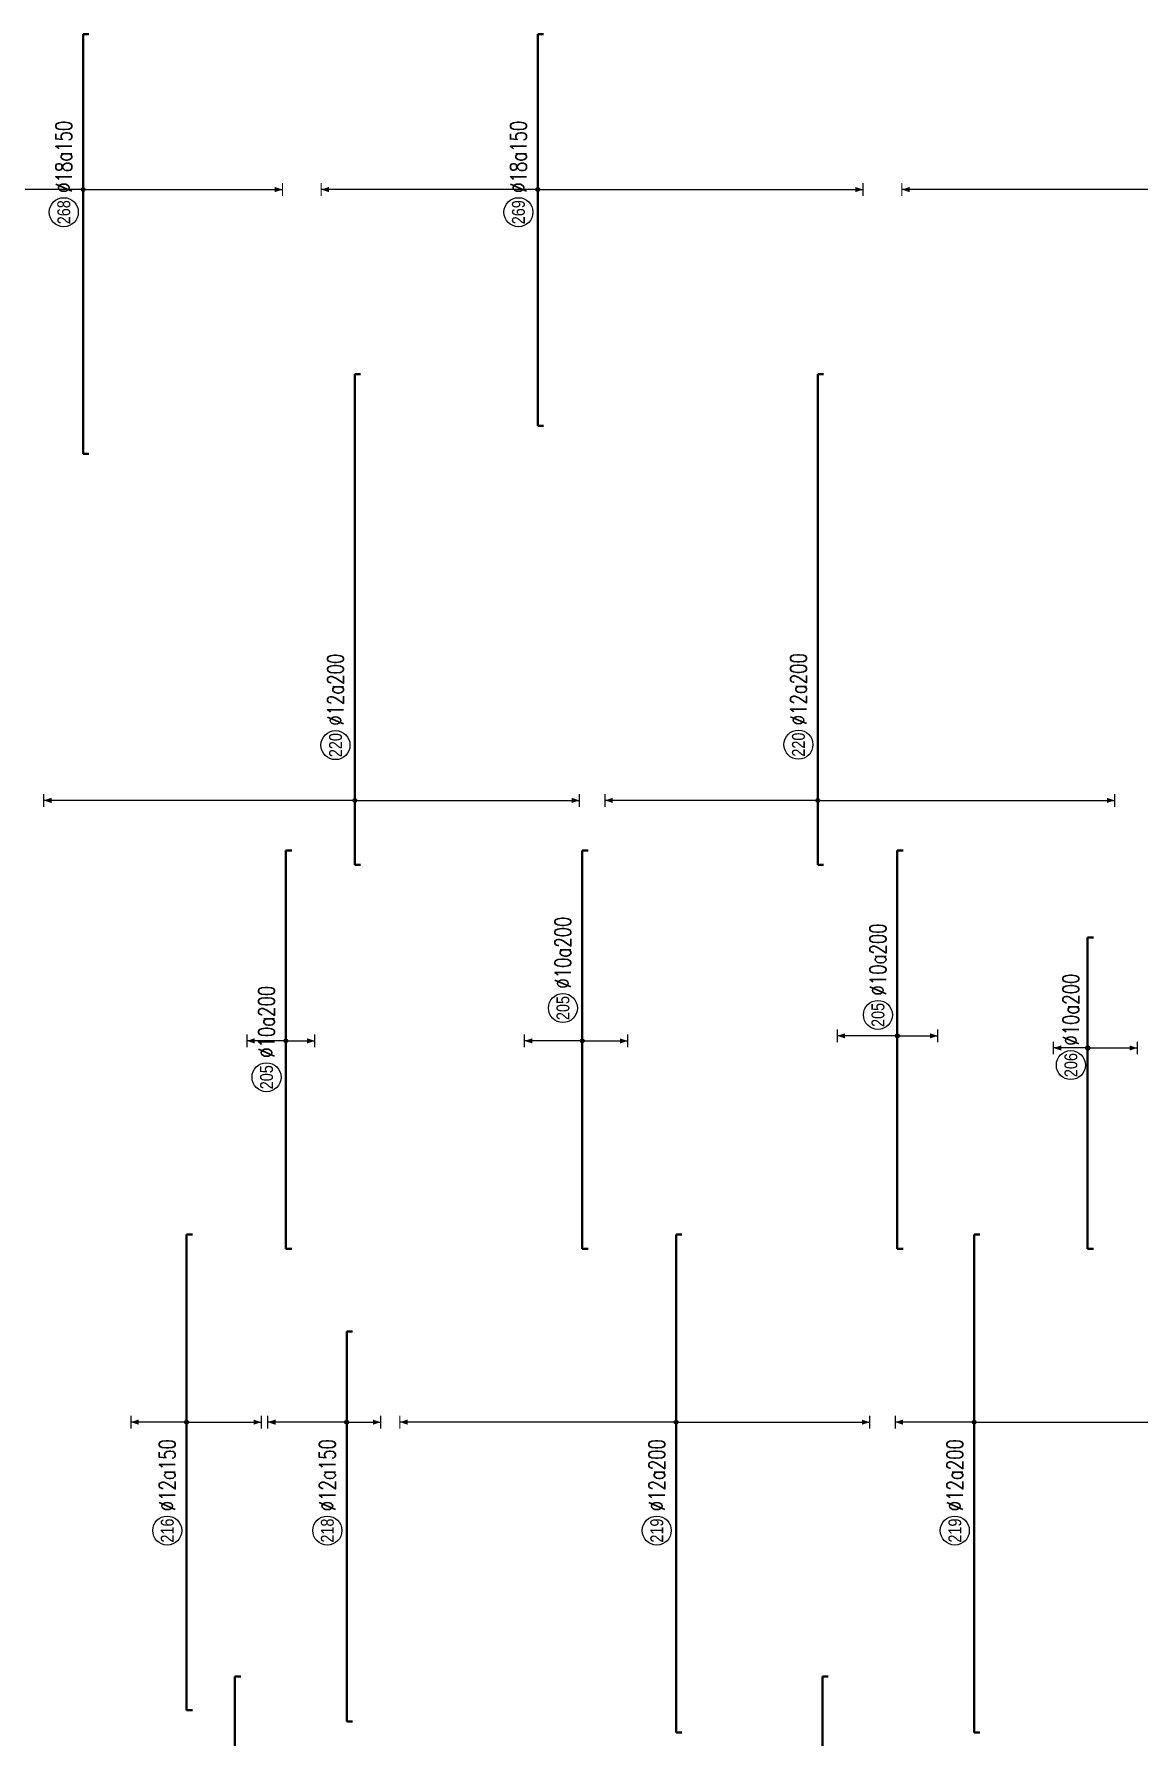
# Model space of a CAD drawing. Header units: millimetres. Extents: x -415354 to 592036, y -374841 to 139309.
# Drawn here: x 37291 to 71542, y -210942 to -158171 of the extents above; entities that cross this region are included whole.
import ezdxf
from ezdxf.enums import TextEntityAlignment as Align

# ---------------------------------------------------------------- set-up
doc = ezdxf.new("R2010")
doc.units = ezdxf.units.MM
doc.header["$MEASUREMENT"] = 0
for name, color, linetype, lineweight in [('NDC_S_DIM', 1, 'Continuous', 15), ('NDC_S_REBAR', 4, 'Continuous', 35), ('NDC_S_VN TEXT', 7, 'Continuous', 20)]:
    doc.layers.add(name, color=color, linetype=linetype, lineweight=lineweight)
doc.styles.add('ARIAL', font='arial.ttf', dxfattribs={"width": 0.8})
doc.styles.add('NDC_EN TXT', font='romans.shx', dxfattribs={"width": 0.8})

# ---------------------------------------------------------------- blocks, each defined once
blk = doc.blocks.new('*U212')
h = blk.add_hatch(color=6)
edge = h.paths.add_edge_path()
edge.add_arc((-14.43, 0), 0.3, 0, 360)
at = {"layer": 'NDC_S_DIM', "color": 8}
for q in [(-14.43, 48.43), (-14.43, -20.57)]:
    blk.add_line((-14.43, 0), q, dxfattribs=at)
for points in [[(-15.43, 48.43, 0.2, 0.2, 0), (-13.43, 48.43, 0, 0, 0)], [(-15.43, -20.57, 0.2, 0.2, 0), (-13.43, -20.57, 0, 0, 0)]]:
    blk.add_lwpolyline(points, format="xyseb", dxfattribs=at)
at = {"layer": 'NDC_S_DIM'}
blk.add_circle((-11.04, 3), 2.25, dxfattribs=at)
at = {"layer": 'NDC_S_DIM', "color": 6}
blk.add_circle((-14.43, 0), 0.3, dxfattribs=at)
at = {"layer": 'NDC_S_DIM', "color": 8}
for points in [[(-14.83, 47.23), (-14.43, 48.43), (-14.03, 47.23)], [(-14.83, -19.37), (-14.43, -20.57), (-14.03, -19.37)]]:
    blk.add_solid(points, dxfattribs=at)
at = {"layer": 'NDC_S_REBAR'}
for p, q in [((0, 0), (-50.82, 0)), ((-50.82, 0), (-50.82, -0.9)), ((0, 0), (124.38, 0)), ((124.38, 0), (124.38, -0.9)), ((-50.82, -0.9), (-50.82, -0.9)), ((124.38, -0.9), (124.38, -0.9))]:
    blk.add_line(p, q, dxfattribs=at)
at = {"layer": 'NDC_S_VN TEXT', "style": 'ARIAL', "width": 0.8}
blk.add_attdef('KHT', text='', height=2, dxfattribs=at).set_placement((-11.04, 3), align=Align.MIDDLE_CENTER)
at = {"layer": 'NDC_S_VN TEXT', "color": 3, "style": 'NDC_EN TXT', "width": 0.75}
blk.add_attdef('DKT', (-8.04, 1.75), '', height=2.5, dxfattribs=at)
blk = doc.blocks.new('*U219')
h = blk.add_hatch(color=6)
edge = h.paths.add_edge_path()
edge.add_arc((-2.99, 0), 0.3, 0, 360)
at = {"layer": 'NDC_S_DIM', "color": 8}
for q in [(-2.99, 6.03), (-2.99, -4.47)]:
    blk.add_line((-2.99, 0), q, dxfattribs=at)
for points in [[(-3.99, 6.03, 0.2, 0.2, 0), (-1.99, 6.03, 0, 0, 0)], [(-3.99, -4.47, 0.2, 0.2, 0), (-1.99, -4.47, 0, 0, 0)]]:
    blk.add_lwpolyline(points, format="xyseb", dxfattribs=at)
at = {"layer": 'NDC_S_DIM'}
blk.add_circle((-8.62, 3), 2.25, dxfattribs=at)
at = {"layer": 'NDC_S_DIM', "color": 6}
blk.add_circle((-2.99, 0), 0.3, dxfattribs=at)
at = {"layer": 'NDC_S_DIM', "color": 8}
for points in [[(-3.39, 4.83), (-2.99, 6.03), (-2.59, 4.83)], [(-3.39, -3.27), (-2.99, -4.47), (-2.59, -3.27)]]:
    blk.add_solid(points, dxfattribs=at)
at = {"layer": 'NDC_S_REBAR'}
for p, q in [((0, 0), (-35.19, 0)), ((-35.19, 0), (-35.19, -0.9)), ((0, 0), (26.51, 0)), ((26.51, 0), (26.51, -0.9)), ((-35.19, -0.9), (-35.19, -0.9)), ((26.51, -0.9), (26.51, -0.9))]:
    blk.add_line(p, q, dxfattribs=at)
at = {"layer": 'NDC_S_VN TEXT', "style": 'ARIAL', "width": 0.8}
blk.add_attdef('KHT', text='', height=2, dxfattribs=at).set_placement((-8.62, 3), align=Align.MIDDLE_CENTER)
at = {"layer": 'NDC_S_VN TEXT', "color": 3, "style": 'NDC_EN TXT', "width": 0.75}
blk.add_attdef('DKT', (-5.62, 1.75), '', height=2.5, dxfattribs=at)
blk = doc.blocks.new('*U221')
h = blk.add_hatch(color=6)
edge = h.paths.add_edge_path()
edge.add_arc((-2.99, 0), 0.3, 0, 360)
at = {"layer": 'NDC_S_DIM', "color": 8}
for q in [(-2.99, 8.96), (-2.99, -7.04)]:
    blk.add_line((-2.99, 0), q, dxfattribs=at)
for points in [[(-3.99, 8.96, 0.2, 0.2, 0), (-1.99, 8.96, 0, 0, 0)], [(-3.99, -7.04, 0.2, 0.2, 0), (-1.99, -7.04, 0, 0, 0)]]:
    blk.add_lwpolyline(points, format="xyseb", dxfattribs=at)
at = {"layer": 'NDC_S_DIM'}
blk.add_circle((2.1, 3), 2.25, dxfattribs=at)
at = {"layer": 'NDC_S_DIM', "color": 6}
blk.add_circle((-2.99, 0), 0.3, dxfattribs=at)
at = {"layer": 'NDC_S_DIM', "color": 8}
for points in [[(-3.39, 7.76), (-2.99, 8.96), (-2.59, 7.76)], [(-3.39, -5.84), (-2.99, -7.04), (-2.59, -5.84)]]:
    blk.add_solid(points, dxfattribs=at)
at = {"layer": 'NDC_S_REBAR'}
for p, q in [((0, 0), (-35.19, 0)), ((-35.19, 0), (-35.19, -0.9)), ((0, 0), (26.51, 0)), ((26.51, 0), (26.51, -0.9)), ((-35.19, -0.9), (-35.19, -0.9)), ((26.51, -0.9), (26.51, -0.9))]:
    blk.add_line(p, q, dxfattribs=at)
at = {"layer": 'NDC_S_VN TEXT', "style": 'ARIAL', "width": 0.8}
blk.add_attdef('KHT', text='', height=2, dxfattribs=at).set_placement((2.1, 3), align=Align.MIDDLE_CENTER)
at = {"layer": 'NDC_S_VN TEXT', "color": 3, "style": 'NDC_EN TXT', "width": 0.75}
blk.add_attdef('DKT', (5.1, 1.75), '', height=2.5, dxfattribs=at)
blk = doc.blocks.new('*U220')
h = blk.add_hatch(color=6)
edge = h.paths.add_edge_path()
edge.add_arc((-4.09, 0), 0.3, 0, 360)
at = {"layer": 'NDC_S_DIM', "color": 8}
for q in [(-4.09, 5.3), (-4.09, -7.7)]:
    blk.add_line((-4.09, 0), q, dxfattribs=at)
for points in [[(-5.09, 5.3, 0.2, 0.2, 0), (-3.09, 5.3, 0, 0, 0)], [(-5.09, -7.7, 0.2, 0.2, 0), (-3.09, -7.7, 0, 0, 0)]]:
    blk.add_lwpolyline(points, format="xyseb", dxfattribs=at)
at = {"layer": 'NDC_S_DIM'}
blk.add_circle((-6.74, 2.6), 2.25, dxfattribs=at)
at = {"layer": 'NDC_S_DIM', "color": 6}
blk.add_circle((-4.09, 0), 0.3, dxfattribs=at)
at = {"layer": 'NDC_S_DIM', "color": 8}
for points in [[(-4.49, 4.1), (-4.09, 5.3), (-3.69, 4.1)], [(-4.49, -6.5), (-4.09, -7.7), (-3.69, -6.5)]]:
    blk.add_solid(points, dxfattribs=at)
at = {"layer": 'NDC_S_REBAR'}
for p, q in [((0, 0), (-35.19, 0)), ((-35.19, 0), (-35.19, -0.9)), ((0, 0), (13.01, 0)), ((13.01, 0), (13.01, -0.9)), ((-35.19, -0.9), (-35.19, -0.9)), ((13.01, -0.9), (13.01, -0.9))]:
    blk.add_line(p, q, dxfattribs=at)
at = {"layer": 'NDC_S_VN TEXT', "style": 'ARIAL', "width": 0.8}
blk.add_attdef('KHT', text='', height=2, dxfattribs=at).set_placement((-6.74, 2.6), align=Align.MIDDLE_CENTER)
at = {"layer": 'NDC_S_VN TEXT', "color": 3, "style": 'NDC_EN TXT', "width": 0.75}
blk.add_attdef('DKT', (-3.74, 1.35), '', height=2.5, dxfattribs=at)
blk = doc.blocks.new('*U265')
h = blk.add_hatch(color=6)
edge = h.paths.add_edge_path()
edge.add_arc((-2.07, 0), 0.3, 0, 360)
at = {"layer": 'NDC_S_DIM', "color": 8}
for q in [(-2.07, 15.1), (-2.07, -30.9)]:
    blk.add_line((-2.07, 0), q, dxfattribs=at)
for points in [[(-3.07, 15.1, 0.2, 0.2, 0), (-1.07, 15.1, 0, 0, 0)], [(-3.07, -30.9, 0.2, 0.2, 0), (-1.07, -30.9, 0, 0, 0)]]:
    blk.add_lwpolyline(points, format="xyseb", dxfattribs=at)
at = {"layer": 'NDC_S_DIM'}
blk.add_circle((-5.58, 3), 2.25, dxfattribs=at)
at = {"layer": 'NDC_S_DIM', "color": 6}
blk.add_circle((-2.07, 0), 0.3, dxfattribs=at)
at = {"layer": 'NDC_S_DIM', "color": 8}
for points in [[(-2.47, 13.9), (-2.07, 15.1), (-1.67, 13.9)], [(-2.47, -29.7), (-2.07, -30.9), (-1.67, -29.7)]]:
    blk.add_solid(points, dxfattribs=at)
at = {"layer": 'NDC_S_REBAR'}
for p, q in [((0, 0), (-43.03, 0)), ((-43.03, 0), (-43.03, -0.9)), ((0, 0), (22.02, 0)), ((22.02, 0), (22.02, -0.9)), ((-43.03, -0.9), (-43.03, -0.9)), ((22.02, -0.9), (22.02, -0.9))]:
    blk.add_line(p, q, dxfattribs=at)
at = {"layer": 'NDC_S_VN TEXT', "style": 'ARIAL', "width": 0.8}
blk.add_attdef('KHT', text='', height=2, dxfattribs=at).set_placement((-5.58, 3), align=Align.MIDDLE_CENTER)
at = {"layer": 'NDC_S_VN TEXT', "color": 3, "style": 'NDC_EN TXT', "width": 0.75}
blk.add_attdef('DKT', (-2.58, 1.75), '', height=2.5, dxfattribs=at)
blk = doc.blocks.new('*U292')
h = blk.add_hatch(color=6)
edge = h.paths.add_edge_path()
edge.add_arc((-2.99, 0), 0.3, 0, 360)
at = {"layer": 'NDC_S_DIM', "color": 8}
for q in [(-2.99, 9.29), (-2.99, -6.27)]:
    blk.add_line((-2.99, 0), q, dxfattribs=at)
for points in [[(-3.99, 9.29, 0.2, 0.2, 0), (-1.99, 9.29, 0, 0, 0)], [(-3.99, -6.27, 0.2, 0.2, 0), (-1.99, -6.27, 0, 0, 0)]]:
    blk.add_lwpolyline(points, format="xyseb", dxfattribs=at)
at = {"layer": 'NDC_S_DIM'}
blk.add_circle((0.25, 3), 2.25, dxfattribs=at)
at = {"layer": 'NDC_S_DIM', "color": 6}
blk.add_circle((-2.99, 0), 0.3, dxfattribs=at)
at = {"layer": 'NDC_S_DIM', "color": 8}
for points in [[(-3.39, 8.09), (-2.99, 9.29), (-2.59, 8.09)], [(-3.39, -5.07), (-2.99, -6.27), (-2.59, -5.07)]]:
    blk.add_solid(points, dxfattribs=at)
at = {"layer": 'NDC_S_REBAR'}
for p, q in [((0, 0), (-35.97, 0)), ((-35.97, 0), (-35.97, -0.9)), ((0, 0), (25.73, 0)), ((25.73, 0), (25.73, -0.9)), ((-35.97, -0.9), (-35.97, -0.9)), ((25.73, -0.9), (25.73, -0.9))]:
    blk.add_line(p, q, dxfattribs=at)
at = {"layer": 'NDC_S_VN TEXT', "style": 'ARIAL', "width": 0.8}
blk.add_attdef('KHT', text='', height=2, dxfattribs=at).set_placement((0.25, 3), align=Align.MIDDLE_CENTER)
at = {"layer": 'NDC_S_VN TEXT', "color": 3, "style": 'NDC_EN TXT', "width": 0.75}
blk.add_attdef('DKT', (3.25, 1.75), '', height=2.5, dxfattribs=at)
blk = doc.blocks.new('*U633')
h = blk.add_hatch(color=6)
edge = h.paths.add_edge_path()
edge.add_arc((-2.07, 0), 0.3, 0, 360)
at = {"layer": 'NDC_S_DIM', "color": 8}
for q in [(-2.07, 33.57), (-2.07, -50.43)]:
    blk.add_line((-2.07, 0), q, dxfattribs=at)
for points in [[(-3.07, 33.57, 0.2, 0.2, 0), (-1.07, 33.57, 0, 0, 0)], [(-3.07, -50.43, 0.2, 0.2, 0), (-1.07, -50.43, 0, 0, 0)]]:
    blk.add_lwpolyline(points, format="xyseb", dxfattribs=at)
at = {"layer": 'NDC_S_DIM'}
blk.add_circle((-5.58, 3), 2.25, dxfattribs=at)
at = {"layer": 'NDC_S_DIM', "color": 6}
blk.add_circle((-2.07, 0), 0.3, dxfattribs=at)
at = {"layer": 'NDC_S_DIM', "color": 8}
for points in [[(-2.47, 32.37), (-2.07, 33.57), (-1.67, 32.37)], [(-2.47, -49.23), (-2.07, -50.43), (-1.67, -49.23)]]:
    blk.add_solid(points, dxfattribs=at)
at = {"layer": 'NDC_S_REBAR'}
for p, q in [((0, 0), (-38.68, 0)), ((-38.68, 0), (-38.68, -0.9)), ((0, 0), (22.02, 0)), ((22.02, 0), (22.02, -0.9)), ((-38.68, -0.9), (-38.68, -0.9)), ((22.02, -0.9), (22.02, -0.9))]:
    blk.add_line(p, q, dxfattribs=at)
at = {"layer": 'NDC_S_VN TEXT', "style": 'ARIAL', "width": 0.8}
blk.add_attdef('KHT', text='', height=2, dxfattribs=at).set_placement((-5.58, 3), align=Align.MIDDLE_CENTER)
at = {"layer": 'NDC_S_VN TEXT', "color": 3, "style": 'NDC_EN TXT', "width": 0.75}
blk.add_attdef('DKT', (-2.58, 1.75), '', height=2.5, dxfattribs=at)
blk = doc.blocks.new('*U634')
h = blk.add_hatch(color=6)
edge = h.paths.add_edge_path()
edge.add_arc((-2.07, 0), 0.3, 0, 360)
at = {"layer": 'NDC_S_DIM', "color": 8}
for q in [(-2.07, 53.61), (-2.07, -52.91)]:
    blk.add_line((-2.07, 0), q, dxfattribs=at)
for points in [[(-3.07, 53.61, 0.2, 0.2, 0), (-1.07, 53.61, 0, 0, 0)], [(-3.07, -52.91, 0.2, 0.2, 0), (-1.07, -52.91, 0, 0, 0)]]:
    blk.add_lwpolyline(points, format="xyseb", dxfattribs=at)
at = {"layer": 'NDC_S_DIM'}
blk.add_circle((-5.58, 3), 2.25, dxfattribs=at)
at = {"layer": 'NDC_S_DIM', "color": 6}
blk.add_circle((-2.07, 0), 0.3, dxfattribs=at)
at = {"layer": 'NDC_S_DIM', "color": 8}
for points in [[(-2.47, 52.41), (-2.07, 53.61), (-1.67, 52.41)], [(-2.47, -51.71), (-2.07, -52.91), (-1.67, -51.71)]]:
    blk.add_solid(points, dxfattribs=at)
at = {"layer": 'NDC_S_REBAR'}
for p, q in [((0, 0), (-41.17, 0)), ((-41.17, 0), (-41.17, -0.9)), ((0, 0), (22.02, 0)), ((22.02, 0), (22.02, -0.9)), ((-41.17, -0.9), (-41.17, -0.9)), ((22.02, -0.9), (22.02, -0.9))]:
    blk.add_line(p, q, dxfattribs=at)
at = {"layer": 'NDC_S_VN TEXT', "style": 'ARIAL', "width": 0.8}
blk.add_attdef('KHT', text='', height=2, dxfattribs=at).set_placement((-5.58, 3), align=Align.MIDDLE_CENTER)
at = {"layer": 'NDC_S_VN TEXT', "color": 3, "style": 'NDC_EN TXT', "width": 0.75}
blk.add_attdef('DKT', (-2.58, 1.75), '', height=2.5, dxfattribs=at)
blk = doc.blocks.new('*U776')
h = blk.add_hatch(color=6)
edge = h.paths.add_edge_path()
edge.add_arc((-2.99, 0), 0.3, 0, 360)
at = {"layer": 'NDC_S_DIM', "color": 8}
for q in [(-2.99, 42.82), (-2.99, -29.99)]:
    blk.add_line((-2.99, 0), q, dxfattribs=at)
for points in [[(-3.99, 42.82, 0.2, 0.2, 0), (-1.99, 42.82, 0, 0, 0)], [(-3.99, -29.99, 0.2, 0.2, 0), (-1.99, -29.99, 0, 0, 0)]]:
    blk.add_lwpolyline(points, format="xyseb", dxfattribs=at)
at = {"layer": 'NDC_S_DIM'}
blk.add_circle((-19.79, 3), 2.25, dxfattribs=at)
at = {"layer": 'NDC_S_DIM', "color": 6}
blk.add_circle((-2.99, 0), 0.3, dxfattribs=at)
at = {"layer": 'NDC_S_DIM', "color": 8}
for points in [[(-3.39, 41.62), (-2.99, 42.82), (-2.59, 41.62)], [(-3.39, -28.79), (-2.99, -29.99), (-2.59, -28.79)]]:
    blk.add_solid(points, dxfattribs=at)
at = {"layer": 'NDC_S_REBAR'}
for p, q in [((0, 0), (-51.07, 0)), ((-51.07, 0), (-51.07, -0.9)), ((0, 0), (26.09, 0)), ((26.09, 0), (26.09, -0.9)), ((-51.07, -0.9), (-51.07, -0.9)), ((26.09, -0.9), (26.09, -0.9))]:
    blk.add_line(p, q, dxfattribs=at)
at = {"layer": 'NDC_S_VN TEXT', "style": 'ARIAL', "width": 0.8}
blk.add_attdef('KHT', text='', height=2, dxfattribs=at).set_placement((-19.79, 3), align=Align.MIDDLE_CENTER)
at = {"layer": 'NDC_S_VN TEXT', "color": 3, "style": 'NDC_EN TXT', "width": 0.75}
blk.add_attdef('DKT', (-16.79, 1.75), '', height=2.5, dxfattribs=at)
blk = doc.blocks.new('*U661')
h = blk.add_hatch(color=6)
edge = h.paths.add_edge_path()
edge.add_arc((-2.99, 0), 0.3, 0, 360)
at = {"layer": 'NDC_S_DIM', "color": 8}
for q in [(-2.99, 32.97), (-2.99, -46.03)]:
    blk.add_line((-2.99, 0), q, dxfattribs=at)
for points in [[(-3.99, 32.97, 0.2, 0.2, 0), (-1.99, 32.97, 0, 0, 0)], [(-3.99, -46.03, 0.2, 0.2, 0), (-1.99, -46.03, 0, 0, 0)]]:
    blk.add_lwpolyline(points, format="xyseb", dxfattribs=at)
at = {"layer": 'NDC_S_DIM'}
blk.add_circle((5.65, 3), 2.25, dxfattribs=at)
at = {"layer": 'NDC_S_DIM', "color": 6}
blk.add_circle((-2.99, 0), 0.3, dxfattribs=at)
at = {"layer": 'NDC_S_DIM', "color": 8}
for points in [[(-3.39, 31.77), (-2.99, 32.97), (-2.59, 31.77)], [(-3.39, -44.83), (-2.99, -46.03), (-2.59, -44.83)]]:
    blk.add_solid(points, dxfattribs=at)
at = {"layer": 'NDC_S_REBAR'}
for p, q in [((0, 0), (-12.95, 0)), ((-12.95, 0), (-12.95, -0.9)), ((0, 0), (63.05, 0)), ((63.05, 0), (63.05, -0.9)), ((-12.95, -0.9), (-12.95, -0.9)), ((63.05, -0.9), (63.05, -0.9))]:
    blk.add_line(p, q, dxfattribs=at)
at = {"layer": 'NDC_S_VN TEXT', "style": 'ARIAL', "width": 0.8}
blk.add_attdef('KHT', text='', height=2, dxfattribs=at).set_placement((5.65, 3), align=Align.MIDDLE_CENTER)
at = {"layer": 'NDC_S_VN TEXT', "color": 3, "style": 'NDC_EN TXT', "width": 0.75}
blk.add_attdef('DKT', (8.65, 1.75), '', height=2.5, dxfattribs=at)
blk = doc.blocks.new('*U662')
h = blk.add_hatch(color=6)
edge = h.paths.add_edge_path()
edge.add_arc((-2.99, 0), 0.3, 0, 360)
at = {"layer": 'NDC_S_DIM', "color": 8}
for q in [(-2.99, 48.21), (-2.99, -34.79)]:
    blk.add_line((-2.99, 0), q, dxfattribs=at)
for points in [[(-3.99, 48.21, 0.2, 0.2, 0), (-1.99, 48.21, 0, 0, 0)], [(-3.99, -34.79, 0.2, 0.2, 0), (-1.99, -34.79, 0, 0, 0)]]:
    blk.add_lwpolyline(points, format="xyseb", dxfattribs=at)
at = {"layer": 'NDC_S_DIM'}
blk.add_circle((5.57, 3), 2.25, dxfattribs=at)
at = {"layer": 'NDC_S_DIM', "color": 6}
blk.add_circle((-2.99, 0), 0.3, dxfattribs=at)
at = {"layer": 'NDC_S_DIM', "color": 8}
for points in [[(-3.39, 47.01), (-2.99, 48.21), (-2.59, 47.01)], [(-3.39, -33.59), (-2.99, -34.79), (-2.59, -33.59)]]:
    blk.add_solid(points, dxfattribs=at)
at = {"layer": 'NDC_S_REBAR'}
for p, q in [((0, 0), (-12.95, 0)), ((-12.95, 0), (-12.95, -0.9)), ((0, 0), (63.05, 0)), ((63.05, 0), (63.05, -0.9)), ((-12.95, -0.9), (-12.95, -0.9)), ((63.05, -0.9), (63.05, -0.9))]:
    blk.add_line(p, q, dxfattribs=at)
at = {"layer": 'NDC_S_VN TEXT', "style": 'ARIAL', "width": 0.8}
blk.add_attdef('KHT', text='', height=2, dxfattribs=at).set_placement((5.57, 3), align=Align.MIDDLE_CENTER)
at = {"layer": 'NDC_S_VN TEXT', "color": 3, "style": 'NDC_EN TXT', "width": 0.75}
blk.add_attdef('DKT', (8.57, 1.75), '', height=2.5, dxfattribs=at)
blk = doc.blocks.new('*U750')
h = blk.add_hatch(color=6)
edge = h.paths.add_edge_path()
edge.add_arc((-2.99, 0), 0.3, 0, 360)
at = {"layer": 'NDC_S_DIM', "color": 8}
for q in [(-2.99, 30.63), (-2.99, -41.62)]:
    blk.add_line((-2.99, 0), q, dxfattribs=at)
for points in [[(-3.99, 30.63, 0.2, 0.2, 0), (-1.99, 30.63, 0, 0, 0)], [(-3.99, -41.62, 0.2, 0.2, 0), (-1.99, -41.62, 0, 0, 0)]]:
    blk.add_lwpolyline(points, format="xyseb", dxfattribs=at)
at = {"layer": 'NDC_S_DIM'}
blk.add_circle((10.86, 3), 2.25, dxfattribs=at)
at = {"layer": 'NDC_S_DIM', "color": 6}
blk.add_circle((-2.99, 0), 0.3, dxfattribs=at)
at = {"layer": 'NDC_S_DIM', "color": 8}
for points in [[(-3.39, 29.43), (-2.99, 30.63), (-2.59, 29.43)], [(-3.39, -40.42), (-2.99, -41.62), (-2.59, -40.42)]]:
    blk.add_solid(points, dxfattribs=at)
at = {"layer": 'NDC_S_REBAR'}
for p, q in [((0, 0), (-42.12, 0)), ((-42.12, 0), (-42.12, -0.9)), ((0, 0), (148.6, 0)), ((148.6, 0), (148.6, -0.9)), ((-42.12, -0.9), (-42.12, -0.9)), ((148.6, -0.9), (148.6, -0.9))]:
    blk.add_line(p, q, dxfattribs=at)
at = {"layer": 'NDC_S_VN TEXT', "style": 'ARIAL', "width": 0.8}
blk.add_attdef('KHT', text='', height=2, dxfattribs=at).set_placement((10.86, 3), align=Align.MIDDLE_CENTER)
at = {"layer": 'NDC_S_VN TEXT', "color": 3, "style": 'NDC_EN TXT', "width": 0.75}
blk.add_attdef('DKT', (13.86, 1.75), '', height=2.5, dxfattribs=at)
blk = doc.blocks.new('*U664')
h = blk.add_hatch(color=6)
edge = h.paths.add_edge_path()
edge.add_arc((-2.99, 0), 0.3, 0, 360)
at = {"layer": 'NDC_S_DIM', "color": 8}
for q in [(-2.99, 12.21), (-2.99, -28.79)]:
    blk.add_line((-2.99, 0), q, dxfattribs=at)
for points in [[(-3.99, 12.21, 0.2, 0.2, 0), (-1.99, 12.21, 0, 0, 0)], [(-3.99, -28.79, 0.2, 0.2, 0), (-1.99, -28.79, 0, 0, 0)]]:
    blk.add_lwpolyline(points, format="xyseb", dxfattribs=at)
at = {"layer": 'NDC_S_DIM'}
blk.add_circle((-19.79, 3), 2.25, dxfattribs=at)
at = {"layer": 'NDC_S_DIM', "color": 6}
blk.add_circle((-2.99, 0), 0.3, dxfattribs=at)
at = {"layer": 'NDC_S_DIM', "color": 8}
for points in [[(-3.39, 11.01), (-2.99, 12.21), (-2.59, 11.01)], [(-3.39, -27.59), (-2.99, -28.79), (-2.59, -27.59)]]:
    blk.add_solid(points, dxfattribs=at)
at = {"layer": 'NDC_S_REBAR'}
for p, q in [((0, 0), (-51.07, 0)), ((-51.07, 0), (-51.07, -0.9)), ((0, 0), (26.09, 0)), ((26.09, 0), (26.09, -0.9)), ((-51.07, -0.9), (-51.07, -0.9)), ((26.09, -0.9), (26.09, -0.9))]:
    blk.add_line(p, q, dxfattribs=at)
at = {"layer": 'NDC_S_VN TEXT', "style": 'ARIAL', "width": 0.8}
blk.add_attdef('KHT', text='', height=2, dxfattribs=at).set_placement((-19.79, 3), align=Align.MIDDLE_CENTER)
at = {"layer": 'NDC_S_VN TEXT', "color": 3, "style": 'NDC_EN TXT', "width": 0.75}
blk.add_attdef('DKT', (-16.79, 1.75), '', height=2.5, dxfattribs=at)
blk = doc.blocks.new('*U778')
h = blk.add_hatch(color=6)
edge = h.paths.add_edge_path()
edge.add_arc((-2.99, 0), 0.3, 0, 360)
at = {"layer": 'NDC_S_DIM', "color": 8}
for q in [(-2.99, 8.64), (-2.99, -11.59)]:
    blk.add_line((-2.99, 0), q, dxfattribs=at)
for points in [[(-3.99, 8.64, 0.2, 0.2, 0), (-1.99, 8.64, 0, 0, 0)], [(-3.99, -11.59, 0.2, 0.2, 0), (-1.99, -11.59, 0, 0, 0)]]:
    blk.add_lwpolyline(points, format="xyseb", dxfattribs=at)
at = {"layer": 'NDC_S_DIM'}
blk.add_circle((-19.79, 3), 2.25, dxfattribs=at)
at = {"layer": 'NDC_S_DIM', "color": 6}
blk.add_circle((-2.99, 0), 0.3, dxfattribs=at)
at = {"layer": 'NDC_S_DIM', "color": 8}
for points in [[(-3.39, 7.44), (-2.99, 8.64), (-2.59, 7.44)], [(-3.39, -10.39), (-2.99, -11.59), (-2.59, -10.39)]]:
    blk.add_solid(points, dxfattribs=at)
at = {"layer": 'NDC_S_REBAR'}
for p, q in [((0, 0), (-47.6, 0)), ((-47.6, 0), (-47.6, -0.9)), ((0, 0), (26.09, 0)), ((26.09, 0), (26.09, -0.9)), ((-47.6, -0.9), (-47.6, -0.9)), ((26.09, -0.9), (26.09, -0.9))]:
    blk.add_line(p, q, dxfattribs=at)
at = {"layer": 'NDC_S_VN TEXT', "style": 'ARIAL', "width": 0.8}
blk.add_attdef('KHT', text='', height=2, dxfattribs=at).set_placement((-19.79, 3), align=Align.MIDDLE_CENTER)
at = {"layer": 'NDC_S_VN TEXT', "color": 3, "style": 'NDC_EN TXT', "width": 0.75}
blk.add_attdef('DKT', (-16.79, 1.75), '', height=2.5, dxfattribs=at)
blk = doc.blocks.new('*U777')
h = blk.add_hatch(color=6)
edge = h.paths.add_edge_path()
edge.add_arc((-2.99, 0), 0.3, 0, 360)
at = {"layer": 'NDC_S_DIM', "color": 8}
for q in [(-2.99, 12.23), (-2.99, -5.27)]:
    blk.add_line((-2.99, 0), q, dxfattribs=at)
for points in [[(-3.99, 12.23, 0.2, 0.2, 0), (-1.99, 12.23, 0, 0, 0)], [(-3.99, -5.27, 0.2, 0.2, 0), (-1.99, -5.27, 0, 0, 0)]]:
    blk.add_lwpolyline(points, format="xyseb", dxfattribs=at)
at = {"layer": 'NDC_S_DIM'}
blk.add_circle((-19.79, 3), 2.25, dxfattribs=at)
at = {"layer": 'NDC_S_DIM', "color": 6}
blk.add_circle((-2.99, 0), 0.3, dxfattribs=at)
at = {"layer": 'NDC_S_DIM', "color": 8}
for points in [[(-3.39, 11.03), (-2.99, 12.23), (-2.59, 11.03)], [(-3.39, -4.07), (-2.99, -5.27), (-2.59, -4.07)]]:
    blk.add_solid(points, dxfattribs=at)
at = {"layer": 'NDC_S_REBAR'}
for p, q in [((0, 0), (-49.35, 0)), ((-49.35, 0), (-49.35, -0.9)), ((0, 0), (11.06, 0)), ((11.06, 0), (11.06, -0.9)), ((-49.35, -0.9), (-49.35, -0.9)), ((11.06, -0.9), (11.06, -0.9))]:
    blk.add_line(p, q, dxfattribs=at)
at = {"layer": 'NDC_S_VN TEXT', "style": 'ARIAL', "width": 0.8}
blk.add_attdef('KHT', text='', height=2, dxfattribs=at).set_placement((-19.79, 3), align=Align.MIDDLE_CENTER)
at = {"layer": 'NDC_S_VN TEXT', "color": 3, "style": 'NDC_EN TXT', "width": 0.75}
blk.add_attdef('DKT', (-16.79, 1.75), '', height=2.5, dxfattribs=at)

msp = doc.modelspace()

# ---------------------------------------------------------------- block references
at = {"xscale": 200, "yscale": 200, "zscale": 200, "rotation": 90}
for name, p, values in [('*U265', (38813, -162576), {'KHT': '268', 'DKT': '%%C18a150'}), ('*U633', (52906.2, -162576), {'KHT': '269', 'DKT': '%%C18a150'}), ('*U634', (74913.5, -162576), {'KHT': '272', 'DKT': '%%C18a150'}), ('*U662', (47235.4, -181320.8), {'KHT': '220', 'DKT': '%%C12a200'}), ('*U661', (61586.5, -181320.8), {'KHT': '220', 'DKT': '%%C12a200'}), ('*U219', (45097.7, -188773.9), {'KHT': '205', 'DKT': '%%C10a200'}), ('*U221', (54285.2, -188773.9), {'KHT': '205', 'DKT': '%%C10a200'}), ('*U292', (64051.4, -188616.8), {'KHT': '205', 'DKT': '%%C10a200'}), ('*U220', (69951.8, -188773.9), {'KHT': '206', 'DKT': '%%C10a200'}), ('*U778', (42020.6, -200588.3), {'KHT': '216', 'DKT': '%%C12a150'}), ('*U776', (57194.5, -200588.3), {'KHT': '219', 'DKT': '%%C12a200'}), ('*U664', (66434.3, -200588.3), {'KHT': '219', 'DKT': '%%C12a200'}), ('*U777', (46982.3, -200588.3), {'KHT': '218', 'DKT': '%%C12a150'}), ('*U750', (43519.4, -238787.8), {'KHT': '256', 'DKT': '%%C18a300'}), ('*U212', (61727.7, -233947.1), {'KHT': '259', 'DKT': '%%C18a300'})]:
    msp.add_blockref(name, p, dxfattribs=at).add_auto_attribs(values)

doc.saveas('drawing.dxf')
